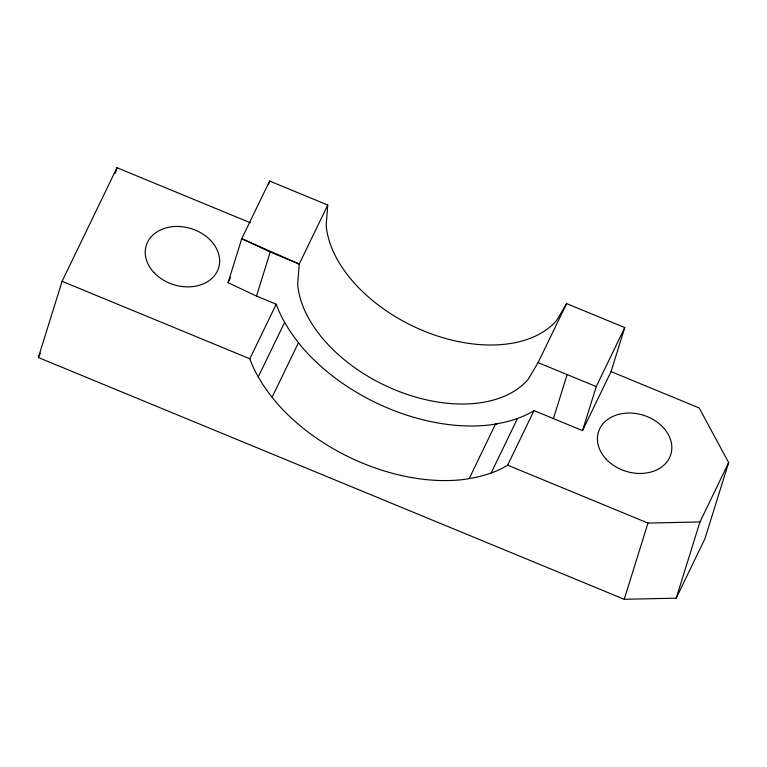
<?xml version="1.0" encoding="UTF-8"?>
<svg xmlns="http://www.w3.org/2000/svg" width="767" height="767" viewBox="0 0 767 767"><rect width="100%" height="100%" fill="white"/><g stroke="black" fill="none" stroke-linecap="round" stroke-linejoin="round"><path stroke-width="1.15" d="M327.758 205.029L326.186 225.383A129.374 81.225 25.8 0 0 423.374 330.788A129.374 81.225 25.8 0 0 556.602 320.472L566.621 303.598L624.76 327.595L611.05 371.602L582.537 430.603L534.024 410.585C520.381 419.012 504.513 422.981 488.742 425.071A157.877 99.116 25.8 0 1 303.186 348.506C292.054 335.217 282.083 320.616 276.216 304.202L256.504 296.062L228.048 282.697L241.758 238.69L269.62 181.041L327.758 205.029L299.245 264.04L297.663 284.394A129.374 81.225 25.8 0 0 394.852 389.799A129.374 81.225 25.8 0 0 528.089 379.473L538.098 362.609L566.621 303.598M611.05 371.602L699.178 407.967L728.65 462.587L704.911 538.798L676.226 598.164L624.233 599.286L38.35 357.518L62.089 281.307L116.977 167.714L250.397 222.775M115.203 173.4L116.977 167.714M268.565 184.425L269.62 181.041M256.504 296.062L270.214 252.055L241.758 238.69L299.245 264.04L270.214 252.055M553.429 418.59L567.139 374.584M582.537 430.603L596.247 386.597L624.76 327.595M624.233 599.286L647.971 523.075L699.964 521.943L728.65 462.587M676.226 598.164L699.964 521.943M38.35 357.518L40.421 353.232M228.048 282.697L230.627 277.357M534.024 410.585L507.649 465.166C494.006 473.594 478.138 477.563 462.367 479.653A157.877 99.116 25.8 0 1 276.81 403.087C265.67 389.799 255.708 375.197 249.841 358.783L276.216 304.202M258.249 376.952L284.624 322.37M272.151 397.162L298.526 342.581M469.231 478.493L495.607 423.911L496.748 424.381M491.129 473.057L517.504 418.475M538.098 362.609L596.247 386.597M62.089 281.307L249.841 358.783M507.649 465.166L647.971 523.075M153.86 272.448A37.89 29.367 17.3 0 0 217.377 271.067A37.89 29.367 17.3 0 0 176.094 226.457A37.89 29.367 17.3 0 0 153.86 272.448M606.045 459.04A37.89 29.367 17.3 0 0 669.553 457.669A37.89 29.367 17.3 0 0 628.269 413.049A37.89 29.367 17.3 0 0 606.045 459.04"/></g></svg>
